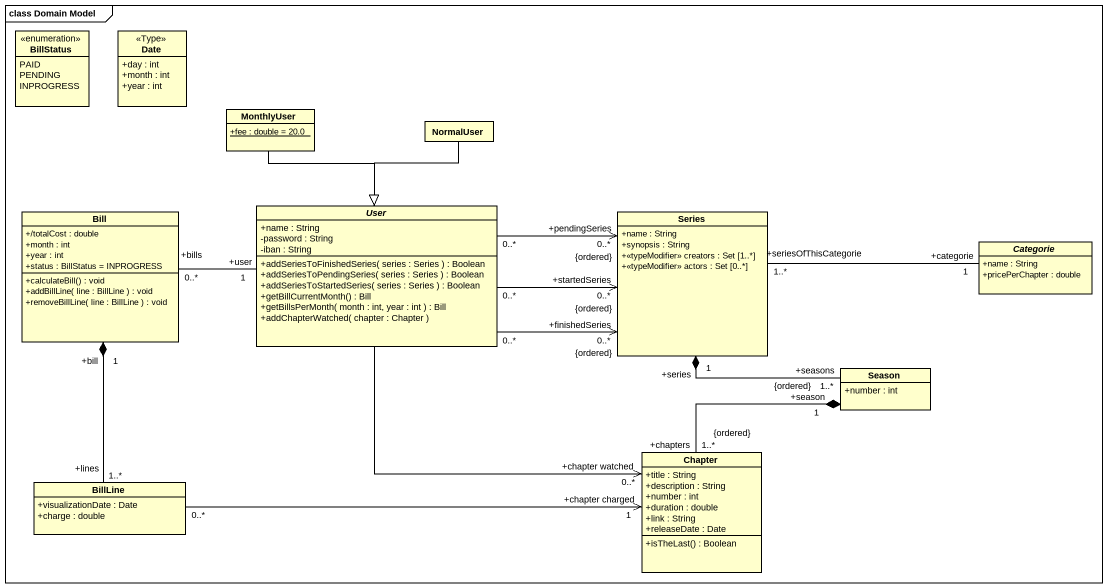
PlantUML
@startuml
mainframe class Domain Model
hide circle
hide empty members
skinparam classAttributeIconSize 0
enum BillStatus {
  PAID
  PENDING
  INPROGRESS
}
class Date <<Type>> {
  +day : int
  +month : int
  +year : int
}
class MonthlyUser {
  {static} +fee : double = 20.0
}
class NormalUser
class Bill {
  +/totalCost : double
  +month : int
  +year : int
  +status : BillStatus = INPROGRESS
  +calculateBill() : void
  +addBillLine( line : BillLine ) : void
  +removeBillLine( line : BillLine ) : void
}
abstract class User {
  +name : String
  -password : String
  -iban : String
  +addSeriesToFinishedSeries( series : Series ) : Boolean
  +addSeriesToPendingSeries( series : Series ) : Boolean
  +addSeriesToStartedSeries( series : Series ) : Boolean
  +getBillCurrentMonth() : Bill
  +getBillsPerMonth( month : int, year : int ) : Bill
  +addChapterWatched( chapter : Chapter )
}
class Series {
  +name : String
  +synopsis : String
  +<<typeModifier>> creators : Set [1..*]
  +<<typeModifier>> actors : Set [0..*]
}
abstract class Categorie {
  +name : String
  +pricePerChapter : double
}
class Season {
  +number : int
}
class Chapter {
  +title : String
  +description : String
  +number : int
  +duration : double
  +link : String
  +releaseDate : Date
  +isTheLast() : Boolean
}
class BillLine {
  +visualizationDate : Date
  +charge : double
}
MonthlyUser --|> User
NormalUser --|> User
Bill "1\n+bill" *-- "1..*\n+lines" BillLine
User "1\n+user" -left- "0..*\n+bills" Bill
User "0..*" -right-> "0..*\n+startedSeries\n{ordered}" Series
User "0..*" -right-> "+pendingSeries\n0..*\n{ordered}" Series
User "0..*" -right-> "+finishedSeries\n0..*\n{ordered}" Series
User --> "+chapter watched\n0..*" Chapter
Series "1..*\n+seriesOfThisCategorie" -right- "1\n+categorie" Categorie
Series "1\n+series" *-right- "1..*\n+seasons\n{ordered}" Season
Season "1\n+season" *-- "1..*\n+chapters\n{ordered}" Chapter
BillLine "0..*" -right-> "+chapter charged\n1" Chapter
@enduml
